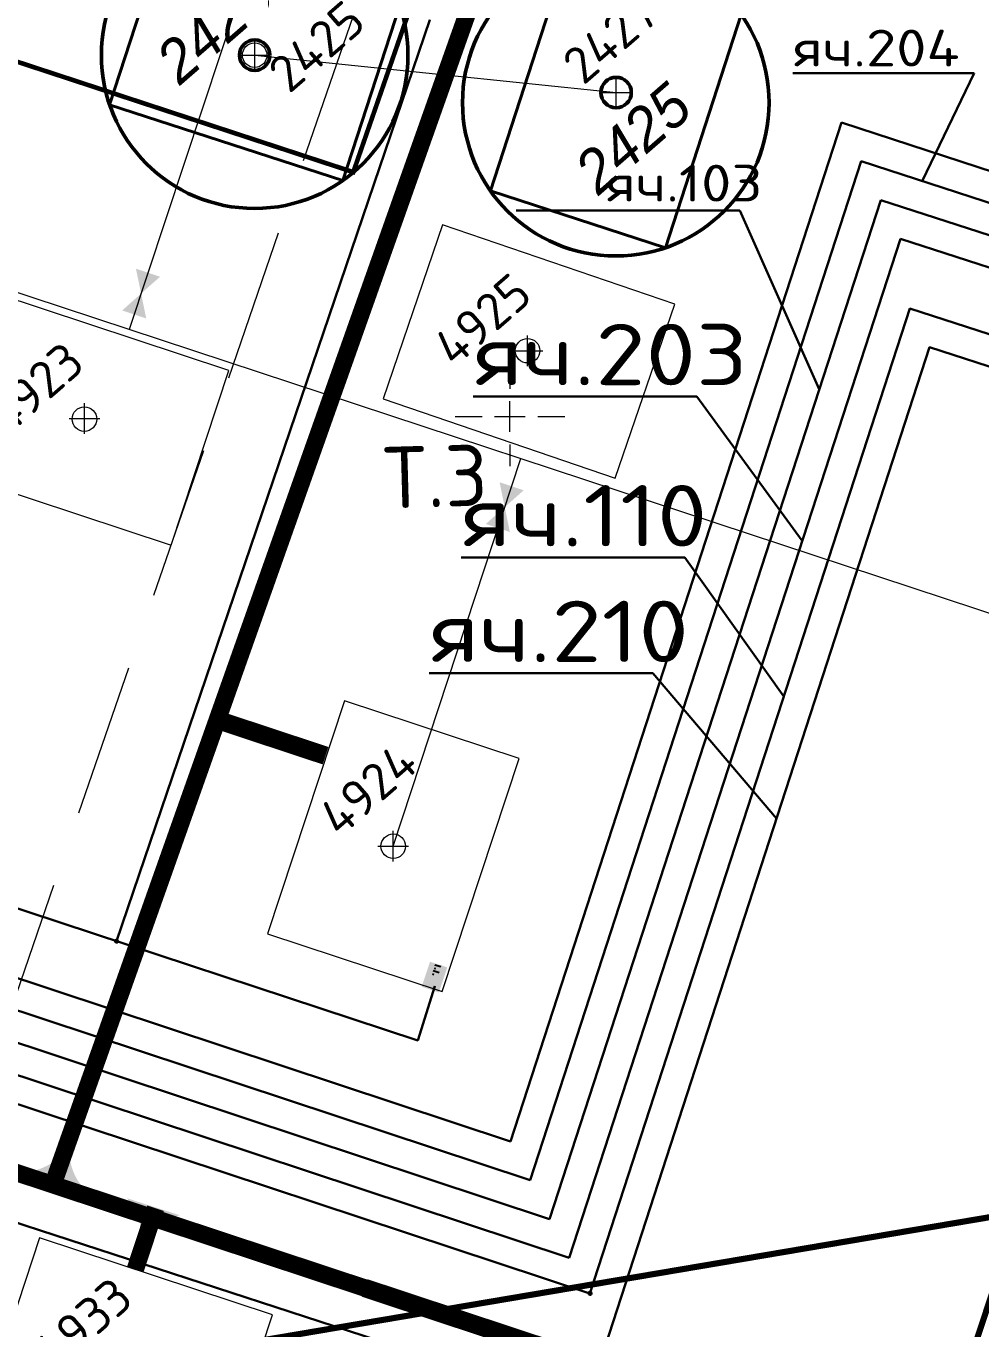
# Model space of a CAD drawing. Header units: millimetres. Extents: x 519 to 9564855, y -810 to 5021775.
# Drawn here: x 9541672.2 to 9541983.7, y 4996101.7 to 4996526.6 of the extents above; entities that cross this region are included whole.
import ezdxf

# ---------------------------------------------------------------- set-up
doc = ezdxf.new("R2010")
doc.units = ezdxf.units.MM
doc.header["$LTSCALE"] = 2
doc.header["$MEASUREMENT"] = 0
doc.header["$PDMODE"] = 2
doc.header["$PDSIZE"] = 5
for name, pattern in [('92051501$0$DASHED', [0.75, 0.5, -0.25]), ('ACAD_ISO02W100', [15, 12, -3]), ('DASHED2', [9.525, 6.35, -3.175])]:
    doc.linetypes.add(name, pattern=pattern)
for name, color, linetype in [('Existing roads', 41, 'Continuous'), ('FIBERGLASS', 212, 'Continuous'), ('Future Roads', 44, 'Continuous'), ('Injection lines', 164, 'Continuous'), ('OilColl&Flowlines', 3, 'Continuous'), ('Stage 10 wells', 7, 'Continuous'), ('МГ-земельный участок', 7, 'Continuous'), ('ситуация', 7, 'Continuous'), ('Скважины 2019г.', 241, 'Continuous'), ('Скважины на 2020 год', 140, 'Continuous')]:
    doc.layers.add(name, color=color, linetype=linetype)
for name, color, linetype, lineweight in [('Скв на 2025 допы от ХеКай', 204, 'Continuous', 0), ('Скважины на 2023 год', 201, 'Continuous', 20), ('Скважины на 2026', 222, 'Continuous', 50), ('Скважины на 2026 доп.', 222, 'Continuous', 50), ('Электро', 1, 'Continuous', 30), ('Электроснаб', 1, 'Continuous', 18), ('Электроснабжене', 1, 'Continuous', 18)]:
    doc.layers.add(name, color=color, linetype=linetype, lineweight=lineweight)
doc.styles.add('Elect', font='isocpeur.ttf')
doc.styles.add('Line_GUGK', font='')
doc.styles.get('Line_GUGK').set_extended_font_data('Bm431', italic=True)

# ---------------------------------------------------------------- blocks, each defined once
blk = doc.blocks.new('200')
at = {"layer": 'ситуация'}
for p, q in [((0, 2), (0, 0)), ((1, 0), (1, 0.5))]:
    blk.add_line(p, q, dxfattribs=at)

msp = doc.modelspace()

# ---------------------------------------------------------------- hatches: boundary and pattern name
at = {"layer": 'Existing roads', "lineweight": 0}
h = msp.add_hatch(color=256, dxfattribs=at)
h.paths.add_polyline_path([(9541684.97467, 4996157.62037), (9541686.56191, 4996157.02361, 0.155118741), (9541691.09456, 4996147.48659), (9541682.53896, 4996150.23974)])
h.paths.add_polyline_path([(9541683.44896, 4996158.194), (9541684.97467, 4996157.62037), (9541682.53896, 4996150.23974), (9541673.74303, 4996153.07022, 0.161550784)])
at = {"layer": 'Future Roads', "linetype": 'ByBlock', "lineweight": 0, "ltscale": 25}
h = msp.add_hatch(color=256, dxfattribs=at)
h.paths.add_polyline_path([(9541711.19656, 4996134.17459), (9541709.60932, 4996134.77135, 0.155118741), (9541705.07666, 4996144.30836), (9541713.63226, 4996141.55522)])
h.paths.add_polyline_path([(9541712.72226, 4996133.60096), (9541711.19656, 4996134.17459), (9541713.63226, 4996141.55522), (9541722.4282, 4996138.72474, 0.161550784)])
at = {"layer": 'Электро'}
msp.add_hatch(color=256, dxfattribs=at).paths.add_polyline_path([(9541801.28914, 4996213.2507), (9541806.90137, 4996211.39371), (9541809.6086, 4996219.57557), (9541803.99637, 4996221.43256)])
at = {"layer": 'Электроснаб', "lineweight": 0}
msp.add_hatch(color=1, dxfattribs=at).paths.add_polyline_path([(9541801.28914, 4996213.2507), (9541806.90137, 4996211.39371), (9541809.6086, 4996219.57557), (9541803.99637, 4996221.43256)])
at = {"layer": 'Электроснабжене', "lineweight": 0}
msp.add_hatch(color=1, dxfattribs=at).paths.add_polyline_path([(9541801.28914, 4996213.2507), (9541806.90137, 4996211.39371), (9541809.6086, 4996219.57557), (9541803.99637, 4996221.43256)])

# ---------------------------------------------------------------- linework, layer by layer
at = {"linetype": 'ByBlock', "lineweight": 0, "ltscale": 200}
for p, q in [((9541830.08, 4996415.31999), (9541830.08, 4996408.31285)), ((9541812.17487, 4996399.2), (9541820.96715, 4996399.2)), ((9541839.19285, 4996399.2), (9541847.98513, 4996399.2)), ((9541830.08, 4996390.08715), (9541830.08, 4996383.08001))]:
    msp.add_line(p, q, dxfattribs=at)
msp.add_point((9541830.08, 4996399.2), dxfattribs=at)
at = {"layer": 'DEFPOINTS', "color": 0, "lineweight": 0, "ltscale": 80}
msp.add_point((9541792, 4996259.1), dxfattribs=at)
at = {"layer": 'Existing roads', "lineweight": 0, "const_width": 5.7, "flags": 128}
for points in [[(9541879.5971, 4996709.91243), (9541680.9556, 4996148.70645)], [(9541372.67546, 4996250.78157), (9541782.60947, 4996115.04768)]]:
    msp.add_lwpolyline(points, dxfattribs=at)
at = {"layer": 'FIBERGLASS', "color": 5, "linetype": '92051501$0$DASHED', "lineweight": 0, "ltscale": 50}
msp.add_line((9542194.14782, 4997735.41625), (9541382.08701, 4995377.79909), dxfattribs=at)
at = {"layer": 'Future Roads', "linetype": 'ByBlock', "lineweight": 0, "ltscale": 25, "const_width": 6}
for points in [[(9541734.61375, 4996300.30253), (9541769.91893, 4996288.62068)], [(9541782.60947, 4996115.04768), (9542227.91259, 4995967.60268)]]:
    msp.add_lwpolyline(points, dxfattribs=at)
at = {"layer": 'Future Roads', "linetype": 'ByBlock', "lineweight": 0, "ltscale": 25, "const_width": 5.7, "flags": 128}
msp.add_lwpolyline([(9541707.85577, 4996121.03341), (9541714.45416, 4996141.02904)], dxfattribs=at)
at = {"layer": 'Injection lines', "color": 7, "linetype": 'ByBlock', "lineweight": 0, "ltscale": 25}
msp.add_line((9541840.4, 4996598.3), (9541768.7, 4996393.9), dxfattribs=at)
at = {"layer": 'OilColl&Flowlines', "linetype": 'ByBlock', "lineweight": 0}
for p, q in [((9541765.5, 4996607.8), (9541705.87444, 4996427.59805)), ((9541280.49853, 4996567.94504, 0), (9542195.45936, 4996266.1416))]:
    msp.add_line(p, q, dxfattribs=at)
at = {"layer": 'OilColl&Flowlines', "color": 3, "linetype": 'ByBlock', "lineweight": 0, "ltscale": 25}
msp.add_line((9541792, 4996259.1), (9541833.60791, 4996385.49973, 0), dxfattribs=at)
at = {"layer": 'OilColl&Flowlines', "linetype": 'ByBlock', "lineweight": 0}
for points in [[(9541715.93617, 4996444.83403), (9541709.75615, 4996439.32946), (9541708.07907, 4996447.4338)], [(9541711.43323, 4996431.22512), (9541703.57613, 4996433.8249), (9541709.75615, 4996439.32946)]]:
    msp.add_solid(points, dxfattribs=at)
at = {"layer": 'OilColl&Flowlines', "color": 3, "lineweight": 0}
for points in [[(9541834.55146, 4996375.18646), (9541828.37144, 4996369.6819), (9541826.69436, 4996377.78624)], [(9541830.04852, 4996361.57756), (9541822.19142, 4996364.17733), (9541828.37144, 4996369.6819)]]:
    msp.add_solid(points, dxfattribs=at)
at = {"layer": 'Stage 10 wells', "color": 0, "linetype": 'ByBlock', "lineweight": 0}
msp.add_lwpolyline([(9541776.07759, 4996306.51798), (9541750.93701, 4996230.53745), (9541807.92241, 4996211.68202), (9541833.06299, 4996287.66255)], close=True, dxfattribs=at)
msp.add_circle((9541792, 4996259.1), 4, dxfattribs=at)
msp.add_point((9541792, 4996259.1), dxfattribs=at)
at = {"layer": 'МГ-земельный участок', "color": 0, "linetype": 'DASHED2', "lineweight": 25, "ltscale": 5, "const_width": 2}
msp.add_lwpolyline([(9522167.80801, 4999999.48247), (9521654, 5002362), (9522840, 5002532), (9525642, 5002155), (9528521, 5002235), (9531281, 5003464), (9533105, 5001043), (9546614, 4998215), (9544978, 4995525), (9543652, 4996420), (9539605, 4995735), (9529554.6705, 4998798.09585), (9529554.71722, 4998845.23995), (9529525.402, 4998845.269), (9529525.36994, 4998882.97318), (9529309.91997, 4998882.84552), (9526935, 5000017), (9526935, 4999132), (9522906, 5001105), (9522683.367, 5000265.06642), (9522496, 5000315)], close=True, dxfattribs=at)
at = {"layer": 'Скв на 2025 допы от ХеКай', "color": 244, "linetype": 'ACAD_ISO02W100', "lineweight": 0, "true_color": 0x991b1e, "const_width": 1.5, "elevation": 23.89046}
msp.add_lwpolyline([(9539371.99663, 4997269.22699), (9539639.56304, 4997181.37805), (9539953.29769, 4997078.30478), (9540678.73072, 4996840.1926), (9540701.13885, 4996795.87752), (9540805.94244, 4996761.46782), (9540850.25751, 4996783.87595), (9541778.96857, 4996478.95625), (9541933.60866, 4996924.71284), (9541959.59701, 4997000.01304), (9541984.406, 4997071.89607), (9542017.0262, 4997166.41176), (9542028.623, 4997200.01304), (9542056.87793, 4997285.92151), (9542079.72467, 4997355.5053), (9542077.25468, 4997367.30989), (9542097.18736, 4997428.05079), (9542106.17218, 4997436.09083), (9542151.59188, 4997574.39346), (9542047.08076, 4997608.70716), (9542065.79733, 4997665.7132), (9542054.72165, 4997718.62031), (9542078.12789, 4997789.91), (9542071.12629, 4997792.23624)], dxfattribs=at)
at = {"layer": 'Скважины 2019г.', "color": 0, "linetype": 'ByBlock', "lineweight": 0}
for points in [[(9541788.71986, 4996404.9809), (9541864.42478, 4996379.12041), (9541883.82014, 4996435.8991), (9541808.11522, 4996461.75959)], [(9541643.5543, 4996382.3849), (9541719.53483, 4996357.24432), (9541738.39026, 4996414.22972), (9541662.40974, 4996439.3703)]]:
    msp.add_lwpolyline(points, close=True, dxfattribs=at)
for centre in [(9541835.8, 4996420.7), (9541691.27228, 4996398.40731)]:
    msp.add_circle(centre, 4, dxfattribs=at)
msp.add_point((9541835.8, 4996420.7), dxfattribs=at)
at = {"layer": 'Скважины на 2020 год', "color": 0, "linetype": 'ByBlock', "lineweight": 0}
msp.add_lwpolyline([(9541657.78202, 4996074.3776), (9541733.76254, 4996049.23702), (9541752.61798, 4996106.22241), (9541676.63745, 4996131.36299)], close=True, dxfattribs=at)
msp.add_point((9541691.3, 4996398.6), dxfattribs=at)
at = {"layer": 'Скважины на 2023 год', "color": 0, "linetype": 'ByBlock', "lineweight": 0}
msp.add_lwpolyline([(9541699.50241, 4996500.94789), (9541775.58693, 4996476.22653), (9541794.12795, 4996533.28992), (9541718.04343, 4996558.01128)], close=True, dxfattribs=at)
msp.add_circle((9541746.8, 4996517.1), 4, dxfattribs=at)
msp.add_point((9541746.8, 4996517.1), dxfattribs=at)
at = {"layer": 'Скважины на 2026', "lineweight": 5}
msp.add_line((9541746.8, 4996517.1), (9541864.7, 4996504.9), dxfattribs=at)
at = {"layer": 'Скважины на 2026 доп.', "linetype": 'ByBlock', "lineweight": 40}
for points in [[(9541699.48723, 4996500.92898), (9541775.57175, 4996476.20762), (9541794.11277, 4996533.27102), (9541718.02825, 4996557.99238)], [(9541848.42898, 4996548.91277), (9541823.70762, 4996472.82825), (9541880.77102, 4996454.28723), (9541905.49238, 4996530.37175)]]:
    msp.add_lwpolyline(points, close=True, dxfattribs=at)
at = {"layer": 'Скважины на 2026 доп.'}
for centre, radius in [((9541746.8, 4996517.1), 50), ((9541864.6, 4996501.6), 50), ((9541746.8, 4996517.1), 4.96016)]:
    msp.add_circle(centre, radius, dxfattribs=at)
at = {"layer": 'Скважины на 2026 доп.', "color": 0}
msp.add_circle((9541864.7, 4996504.9), 4.96016, dxfattribs=at)
at = {"layer": 'Скважины на 2026 доп.', "lineweight": 0}
msp.add_point((9541746.8, 4996517.1), dxfattribs=at)
at = {"layer": 'Скважины на 2026 доп.', "color": 0, "lineweight": 0}
msp.add_point((9541864.7, 4996504.9), dxfattribs=at)
at = {"layer": 'Электро', "ltscale": 25}
msp.add_line((9541803.89855, 4996528.61021), (9541701.74019, 4996228.1173, 47.36082), dxfattribs=at)
at = {"layer": 'Электро'}
for p, q in [((9540693.21557, 4996517.98729, 3087.69415), (9541843.02466, 4996137.50272, 47.36082)), ((9540680.63147, 4996511.61809, 3087.69415), (9541849.42842, 4996124.85078, 47.36082)), ((9541938.20999, 4996495.1744, 109.1596), (9541830.21739, 4996162.80736, 64.37032)), ((9541938.20999, 4996495.1744, 109.1596), (9541830.21739, 4996162.80736, 64.37032)), ((9541938.20999, 4996495.1744, 94.72164), (9542023.53067, 4996467.2927, 94.72164)), ((9541938.20999, 4996495.1744, 94.72164), (9542023.53067, 4996467.2927, 94.72164)), ((9541944.60512, 4996482.49592, 109.226), (9541836.62103, 4996150.15504, 63.19459)), ((9541944.60512, 4996482.49592, 109.226), (9541836.62103, 4996150.15504, 63.19459)), ((9541944.60512, 4996482.49592, 94.72164), (9542020.4405, 4996457.78213, 94.72164)), ((9541944.60512, 4996482.49592, 94.72164), (9542020.4405, 4996457.78213, 94.72164)), ((9541951.00395, 4996469.82881, 94.72164), (9541843.02466, 4996137.50272, 49.93788)), ((9541951.00395, 4996469.82881, 94.72164), (9541843.02466, 4996137.50272, 49.93788)), ((9541951.00395, 4996469.82881, 94.72164), (9542017.35033, 4996448.27157, 94.72164)), ((9541951.00395, 4996469.82881, 94.72164), (9542017.35033, 4996448.27157, 94.72164)), ((9541905.10321, 4996466.45627, -2920.57442), (9541832.14214, 4996466.45627, -2920.57442)), ((9541905.10321, 4996466.45627, -2920.57442), (9541832.14214, 4996466.45627, -2920.57442)), ((9541905.10321, 4996466.45627, -2920.57442), (9541930.97767, 4996408.19424, 86.41585)), ((9541905.10321, 4996466.45627, -2920.57442), (9541930.97767, 4996408.19424, 86.41585)), ((9541957.42435, 4996457.22808, 94.72164), (9541849.42842, 4996124.85078, 48.68519)), ((9541957.42435, 4996457.22808, 94.72164), (9541849.42842, 4996124.85078, 48.68519)), ((9541957.42435, 4996457.22808, 94.72164), (9542014.26016, 4996438.761, 94.72164)), ((9541957.42435, 4996457.22808, 94.72164), (9542014.26016, 4996438.761, 94.72164)), ((9541960.55688, 4996434.50834, 47.36082), (9541856.1672, 4996113.21075, 0)), ((9541960.55688, 4996434.50834, 47.36082), (9541856.1672, 4996113.21075, 0)), ((9542007.88213, 4996419.13143, 47.36082), (9541960.55688, 4996434.50834, 47.36082)), ((9542007.88213, 4996419.13143, 47.36082), (9541960.55688, 4996434.50834, 47.36082)), ((9541966.97727, 4996421.9076, 47.36082), (9541854.58203, 4996075.9906, 47.36082)), ((9541966.97727, 4996421.9076, 47.36082), (9541854.58203, 4996075.9906, 47.36082)), ((9542004.79196, 4996409.62087, 47.36082), (9541966.97727, 4996421.9076, 47.36082)), ((9542004.79196, 4996409.62087, 47.36082), (9541966.97727, 4996421.9076, 47.36082)), ((9541891.02857, 4996405.79946, -2930.735), (9541818.0675, 4996405.79946, -2930.735)), ((9541891.02857, 4996405.79946, -2930.735), (9541818.0675, 4996405.79946, -2930.735)), ((9541891.02857, 4996405.79946, -2930.735), (9541925.40573, 4996358.6849, 81.07275)), ((9541891.02857, 4996405.79946, -2930.735), (9541925.40573, 4996358.6849, 81.07275)), ((9541854.58203, 4996075.9906, 47.36082), (9540968.42297, 4996363.92113, 47.36082)), ((9541887.08613, 4996353.23074, -2959.34662), (9541814.12507, 4996353.23074, -2959.34662)), ((9541887.08613, 4996353.23074, -2959.34662), (9541814.12507, 4996353.23074, -2959.34662)), ((9541887.08613, 4996353.23074, -2959.34662), (9541919.43327, 4996307.94288, 47.36082)), ((9541887.08613, 4996353.23074, -2959.34662), (9541919.43327, 4996307.94288, 47.36082)), ((9541282.28363, 4996344.12494, 1569.31325), (9541830.21739, 4996162.80736, 97.83867)), ((9541282.28363, 4996344.12494, 1569.31325), (9541830.21739, 4996162.80736, 97.83867)), ((9541269.6464, 4996337.77183, 1594.42635), (9541836.62103, 4996150.15504, 72.59974)), ((9541269.6464, 4996337.77183, 1594.42635), (9541836.62103, 4996150.15504, 72.59974)), ((9541876.69628, 4996315.50002, -2959.34662), (9541803.73522, 4996315.50002, -2959.34662)), ((9541876.69628, 4996315.50002, -2959.34662), (9541803.73522, 4996315.50002, -2959.34662)), ((9541876.69628, 4996315.50002, -2959.34662), (9541917.00489, 4996268.10843, 47.36082)), ((9541465.96652, 4996305.94887, 47.36082), (9541800.00206, 4996195.67994, 5087.39435)), ((9541284.86045, 4996302.2458), (9541856.1672, 4996113.21075, 0)), ((9541805.52682, 4996213.49762), (9541800.00206, 4996195.67994, 5087.39435))]:
    msp.add_line(p, q, dxfattribs=at)
at = {"layer": 'Электро', "color": 1}
for q in [(9541922.34069, 4996511.23829, -2398.38692), (9541922.34069, 4996511.23829, -2398.38692), (9541964.5154, 4996476.00741, 94.72164)]:
    msp.add_line((9541981.51757, 4996511.23829, -2398.38692), q, dxfattribs=at)
at = {"layer": 'Электро'}
for centre, start, end in [((9541701.74019, 4996228.1173, 47.36082), 162, 342), ((9541701.74019, 4996228.1173, 47.36082), 342, 162), ((9541856.1924, 4996113.28847, 0), 162.0000001, 342.0000001), ((9541856.1924, 4996113.28847, 0), 342.0000001, 162.0000001)]:
    msp.add_arc(centre, 0.5, start, end, dxfattribs=at)
at = {"layer": 'Электроснаб', "color": 1, "lineweight": 0, "ltscale": 25}
msp.add_line((9541803.89855, 4996528.61021), (9541701.74019, 4996228.1173, 47.36082), dxfattribs=at)
at = {"layer": 'Электроснаб', "color": 1, "linetype": 'ByBlock', "lineweight": 0}
for p, q in [((9540693.21557, 4996517.98729, 3087.69415), (9541843.02466, 4996137.50272, 47.36082)), ((9540680.63147, 4996511.61809, 3087.69415), (9541849.42842, 4996124.85078, 47.36082)), ((9541938.20999, 4996495.1744, 109.1596), (9541830.21739, 4996162.80736, 64.37032)), ((9541938.20999, 4996495.1744, 109.1596), (9541830.21739, 4996162.80736, 64.37032)), ((9541938.20999, 4996495.1744, 94.72164), (9542023.53067, 4996467.2927, 94.72164)), ((9541938.20999, 4996495.1744, 94.72164), (9542023.53067, 4996467.2927, 94.72164)), ((9541944.60512, 4996482.49592, 109.226), (9541836.62103, 4996150.15504, 63.19459)), ((9541944.60512, 4996482.49592, 109.226), (9541836.62103, 4996150.15504, 63.19459)), ((9541944.60512, 4996482.49592, 94.72164), (9542020.4405, 4996457.78213, 94.72164)), ((9541944.60512, 4996482.49592, 94.72164), (9542020.4405, 4996457.78213, 94.72164)), ((9541951.00395, 4996469.82881, 94.72164), (9541843.02466, 4996137.50272, 49.93788)), ((9541951.00395, 4996469.82881, 94.72164), (9541843.02466, 4996137.50272, 49.93788)), ((9541951.00395, 4996469.82881, 94.72164), (9542017.35033, 4996448.27157, 94.72164)), ((9541951.00395, 4996469.82881, 94.72164), (9542017.35033, 4996448.27157, 94.72164)), ((9541957.42435, 4996457.22808, 94.72164), (9541849.42842, 4996124.85078, 48.68519)), ((9541957.42435, 4996457.22808, 94.72164), (9541849.42842, 4996124.85078, 48.68519)), ((9541957.42435, 4996457.22808, 94.72164), (9542014.26016, 4996438.761, 94.72164)), ((9541957.42435, 4996457.22808, 94.72164), (9542014.26016, 4996438.761, 94.72164)), ((9541960.55688, 4996434.50834, 47.36082), (9541856.1672, 4996113.21075, 0)), ((9541960.55688, 4996434.50834, 47.36082), (9541856.1672, 4996113.21075, 0)), ((9542007.88213, 4996419.13143, 47.36082), (9541960.55688, 4996434.50834, 47.36082)), ((9542007.88213, 4996419.13143, 47.36082), (9541960.55688, 4996434.50834, 47.36082)), ((9541966.97727, 4996421.9076, 47.36082), (9541854.58203, 4996075.9906, 47.36082)), ((9541966.97727, 4996421.9076, 47.36082), (9541854.58203, 4996075.9906, 47.36082)), ((9542004.79196, 4996409.62087, 47.36082), (9541966.97727, 4996421.9076, 47.36082)), ((9542004.79196, 4996409.62087, 47.36082), (9541966.97727, 4996421.9076, 47.36082)), ((9541854.58203, 4996075.9906, 47.36082), (9540968.42297, 4996363.92113, 47.36082)), ((9541282.28363, 4996344.12494, 1569.31325), (9541830.21739, 4996162.80736, 97.83867)), ((9541282.28363, 4996344.12494, 1569.31325), (9541830.21739, 4996162.80736, 97.83867)), ((9541269.6464, 4996337.77183, 1594.42635), (9541836.62103, 4996150.15504, 72.59974)), ((9541269.6464, 4996337.77183, 1594.42635), (9541836.62103, 4996150.15504, 72.59974)), ((9541284.86045, 4996302.2458), (9541856.1672, 4996113.21075, 0))]:
    msp.add_line(p, q, dxfattribs=at)
at = {"layer": 'Электроснаб', "color": 1, "lineweight": 0}
for p, q in [((9541905.10321, 4996466.45627, -2920.57442), (9541832.14214, 4996466.45627, -2920.57442)), ((9541905.10321, 4996466.45627, -2920.57442), (9541832.14214, 4996466.45627, -2920.57442)), ((9541905.10321, 4996466.45627, -2920.57442), (9541930.97767, 4996408.19424, 86.41585)), ((9541905.10321, 4996466.45627, -2920.57442), (9541930.97767, 4996408.19424, 86.41585)), ((9541891.02857, 4996405.79946, -2930.735), (9541818.0675, 4996405.79946, -2930.735)), ((9541891.02857, 4996405.79946, -2930.735), (9541818.0675, 4996405.79946, -2930.735)), ((9541891.02857, 4996405.79946, -2930.735), (9541925.40573, 4996358.6849, 81.07275)), ((9541891.02857, 4996405.79946, -2930.735), (9541925.40573, 4996358.6849, 81.07275)), ((9541887.08613, 4996353.23074, -2959.34662), (9541814.12507, 4996353.23074, -2959.34662)), ((9541887.08613, 4996353.23074, -2959.34662), (9541814.12507, 4996353.23074, -2959.34662)), ((9541887.08613, 4996353.23074, -2959.34662), (9541919.43327, 4996307.94288, 47.36082)), ((9541887.08613, 4996353.23074, -2959.34662), (9541919.43327, 4996307.94288, 47.36082)), ((9541876.69628, 4996315.50002, -2959.34662), (9541803.73522, 4996315.50002, -2959.34662)), ((9541876.69628, 4996315.50002, -2959.34662), (9541803.73522, 4996315.50002, -2959.34662)), ((9541876.69628, 4996315.50002, -2959.34662), (9541917.00489, 4996268.10843, 47.36082)), ((9541465.96652, 4996305.94887, 47.36082), (9541800.00206, 4996195.67994, 5087.39435)), ((9541805.52682, 4996213.49762), (9541800.00206, 4996195.67994, 5087.39435))]:
    msp.add_line(p, q, dxfattribs=at)
for centre, start, end in [((9541701.74019, 4996228.1173, 47.36082), 162, 342), ((9541701.74019, 4996228.1173, 47.36082), 342, 162), ((9541856.1924, 4996113.28847, 0), 162.0000001, 342.0000001), ((9541856.1924, 4996113.28847, 0), 342.0000001, 162.0000001)]:
    msp.add_arc(centre, 0.5, start, end, dxfattribs=at)
at = {"layer": 'Электроснабжене', "color": 1, "lineweight": 0, "ltscale": 25}
msp.add_line((9541803.89855, 4996528.61021), (9541701.74019, 4996228.1173, 47.36082), dxfattribs=at)
at = {"layer": 'Электроснабжене', "color": 1, "linetype": 'ByBlock', "lineweight": 0}
for p, q in [((9540693.21557, 4996517.98729, 3087.69415), (9541843.02466, 4996137.50272, 47.36082)), ((9540680.63147, 4996511.61809, 3087.69415), (9541849.42842, 4996124.85078, 47.36082)), ((9541938.20999, 4996495.1744, 109.1596), (9541830.21739, 4996162.80736, 64.37032)), ((9541938.20999, 4996495.1744, 109.1596), (9541830.21739, 4996162.80736, 64.37032)), ((9541938.20999, 4996495.1744, 94.72164), (9542023.53067, 4996467.2927, 94.72164)), ((9541938.20999, 4996495.1744, 94.72164), (9542023.53067, 4996467.2927, 94.72164)), ((9541944.60512, 4996482.49592, 109.226), (9541836.62103, 4996150.15504, 63.19459)), ((9541944.60512, 4996482.49592, 109.226), (9541836.62103, 4996150.15504, 63.19459)), ((9541944.60512, 4996482.49592, 94.72164), (9542020.4405, 4996457.78213, 94.72164)), ((9541944.60512, 4996482.49592, 94.72164), (9542020.4405, 4996457.78213, 94.72164)), ((9541951.00395, 4996469.82881, 94.72164), (9541843.02466, 4996137.50272, 49.93788)), ((9541951.00395, 4996469.82881, 94.72164), (9541843.02466, 4996137.50272, 49.93788)), ((9541951.00395, 4996469.82881, 94.72164), (9542017.35033, 4996448.27157, 94.72164)), ((9541951.00395, 4996469.82881, 94.72164), (9542017.35033, 4996448.27157, 94.72164)), ((9541957.42435, 4996457.22808, 94.72164), (9541849.42842, 4996124.85078, 48.68519)), ((9541957.42435, 4996457.22808, 94.72164), (9541849.42842, 4996124.85078, 48.68519)), ((9541957.42435, 4996457.22808, 94.72164), (9542014.26016, 4996438.761, 94.72164)), ((9541957.42435, 4996457.22808, 94.72164), (9542014.26016, 4996438.761, 94.72164)), ((9541960.55688, 4996434.50834, 47.36082), (9541856.1672, 4996113.21075, 0)), ((9541960.55688, 4996434.50834, 47.36082), (9541856.1672, 4996113.21075, 0)), ((9542007.88213, 4996419.13143, 47.36082), (9541960.55688, 4996434.50834, 47.36082)), ((9542007.88213, 4996419.13143, 47.36082), (9541960.55688, 4996434.50834, 47.36082)), ((9541966.97727, 4996421.9076, 47.36082), (9541854.58203, 4996075.9906, 47.36082)), ((9541966.97727, 4996421.9076, 47.36082), (9541854.58203, 4996075.9906, 47.36082)), ((9542004.79196, 4996409.62087, 47.36082), (9541966.97727, 4996421.9076, 47.36082)), ((9542004.79196, 4996409.62087, 47.36082), (9541966.97727, 4996421.9076, 47.36082)), ((9541854.58203, 4996075.9906, 47.36082), (9540968.42297, 4996363.92113, 47.36082)), ((9541282.28363, 4996344.12494, 1569.31325), (9541830.21739, 4996162.80736, 97.83867)), ((9541282.28363, 4996344.12494, 1569.31325), (9541830.21739, 4996162.80736, 97.83867)), ((9541269.6464, 4996337.77183, 1594.42635), (9541836.62103, 4996150.15504, 72.59974)), ((9541269.6464, 4996337.77183, 1594.42635), (9541836.62103, 4996150.15504, 72.59974)), ((9541284.86045, 4996302.2458), (9541856.1672, 4996113.21075, 0))]:
    msp.add_line(p, q, dxfattribs=at)
at = {"layer": 'Электроснабжене', "color": 1, "lineweight": 0}
for p, q in [((9541905.10321, 4996466.45627, -2920.57442), (9541832.14214, 4996466.45627, -2920.57442)), ((9541905.10321, 4996466.45627, -2920.57442), (9541832.14214, 4996466.45627, -2920.57442)), ((9541905.10321, 4996466.45627, -2920.57442), (9541930.97767, 4996408.19424, 86.41585)), ((9541905.10321, 4996466.45627, -2920.57442), (9541930.97767, 4996408.19424, 86.41585)), ((9541891.02857, 4996405.79946, -2930.735), (9541818.0675, 4996405.79946, -2930.735)), ((9541891.02857, 4996405.79946, -2930.735), (9541818.0675, 4996405.79946, -2930.735)), ((9541891.02857, 4996405.79946, -2930.735), (9541925.40573, 4996358.6849, 81.07275)), ((9541891.02857, 4996405.79946, -2930.735), (9541925.40573, 4996358.6849, 81.07275)), ((9541887.08613, 4996353.23074, -2959.34662), (9541814.12507, 4996353.23074, -2959.34662)), ((9541887.08613, 4996353.23074, -2959.34662), (9541814.12507, 4996353.23074, -2959.34662)), ((9541887.08613, 4996353.23074, -2959.34662), (9541919.43327, 4996307.94288, 47.36082)), ((9541887.08613, 4996353.23074, -2959.34662), (9541919.43327, 4996307.94288, 47.36082)), ((9541876.69628, 4996315.50002, -2959.34662), (9541803.73522, 4996315.50002, -2959.34662)), ((9541876.69628, 4996315.50002, -2959.34662), (9541803.73522, 4996315.50002, -2959.34662)), ((9541876.69628, 4996315.50002, -2959.34662), (9541917.00489, 4996268.10843, 47.36082)), ((9541465.96652, 4996305.94887, 47.36082), (9541800.00206, 4996195.67994, 5087.39435)), ((9541805.52682, 4996213.49762), (9541800.00206, 4996195.67994, 5087.39435))]:
    msp.add_line(p, q, dxfattribs=at)
at = {"layer": 'Электроснабжене', "lineweight": 25, "const_width": 2}
msp.add_lwpolyline([(9536363, 4995739), (9539173, 4994726), (9541520, 4994808), (9541589, 4994914), (9542060, 4996332)], dxfattribs=at)
at = {"layer": 'Электроснабжене', "color": 1, "lineweight": 0}
for centre, start, end in [((9541701.74019, 4996228.1173, 47.36082), 162, 342), ((9541701.74019, 4996228.1173, 47.36082), 342, 162), ((9541856.1924, 4996113.28847, 0), 162.0000001, 342.0000001), ((9541856.1924, 4996113.28847, 0), 342.0000001, 162.0000001)]:
    msp.add_arc(centre, 0.5, start, end, dxfattribs=at)

# ---------------------------------------------------------------- block references
at = {"layer": 'ситуация', "lineweight": 0, "rotation": 253.3637136390726}
for p in [(9541805.61365, 4996220.3181), (9541805.04106, 4996218.40182)]:
    msp.add_blockref('200', p, dxfattribs=at)

# ---------------------------------------------------------------- texts
at = {"layer": 'Stage 10 wells', "color": 19, "lineweight": 0, "style": 'Elect'}
msp.add_text('Т.3', height=20, rotation=1.5987729, dxfattribs=at).set_placement((9541788.96636, 4996369.23259))
at = {"layer": 'Stage 10 wells', "color": 0, "linetype": 'ByBlock', "lineweight": 0, "style": 'Elect'}
msp.add_text('4924', height=12, rotation=41, dxfattribs=at).set_placement((9541774.47381, 4996261.57836))
at = {"layer": 'Скважины 2019г.', "color": 0, "linetype": 'ByBlock', "lineweight": 0, "style": 'Elect'}
for s, p in [('4925', (9541811.86312, 4996414.9027)), ('4923', (9541666.10758, 4996392.69718))]:
    msp.add_text(s, height=12, rotation=41, dxfattribs=at).set_placement(p)
at = {"layer": 'Скважины на 2020 год', "color": 0, "linetype": 'ByBlock', "lineweight": 0, "style": 'Elect'}
msp.add_text('4933', height=12, rotation=41, dxfattribs=at).set_placement((9541681.72363, 4996087.46589))
at = {"layer": 'Скважины на 2023 год', "color": 0, "linetype": 'ByBlock', "lineweight": 0, "style": 'Elect'}
for s, p in [('2427', (9541854.03642, 4996507.01423)), ('2425', (9541758.06604, 4996504.25634))]:
    msp.add_text(s, height=12, rotation=41, dxfattribs=at).set_placement(p)
at = {"layer": 'Скважины на 2026 доп.', "lineweight": 5, "style": 'Line_GUGK'}
for p in [(9541722.42982, 4996507.06135), (9541858.98564, 4996471.10556)]:
    msp.add_text('2425', height=14, rotation=41, dxfattribs=at).set_placement(p)
at = {"layer": 'Электро', "color": 1, "style": 'Elect', "width": 1.2}
msp.add_text('яч.204', height=12, dxfattribs=at).set_placement((9541922.59291, 4996513.41712, -2914.0045))
at = {"layer": 'Электро', "style": 'Elect', "width": 1.2}
for s, p in [('яч.203', (9541818.5284, 4996409.45386, -2930.735)), ('яч.203', (9541818.5284, 4996409.45386, -2930.735)), ('яч.110', (9541814.58597, 4996356.88514, -2959.34662)), ('яч.110', (9541814.58597, 4996356.88514, -2959.34662)), ('яч.210', (9541804.19612, 4996319.15443, -2959.34662)), ('яч.210', (9541804.19612, 4996319.15443, -2959.34662))]:
    msp.add_text(s, height=20, dxfattribs=at).set_placement(p)
at = {"layer": 'Электроснабжене', "color": 1, "lineweight": 0, "style": 'Elect', "width": 1.2}
msp.add_text('яч.103', height=12, dxfattribs=at).set_placement((9541861.58553, 4996469.36123, -2920.57442))

doc.saveas('drawing.dxf')
